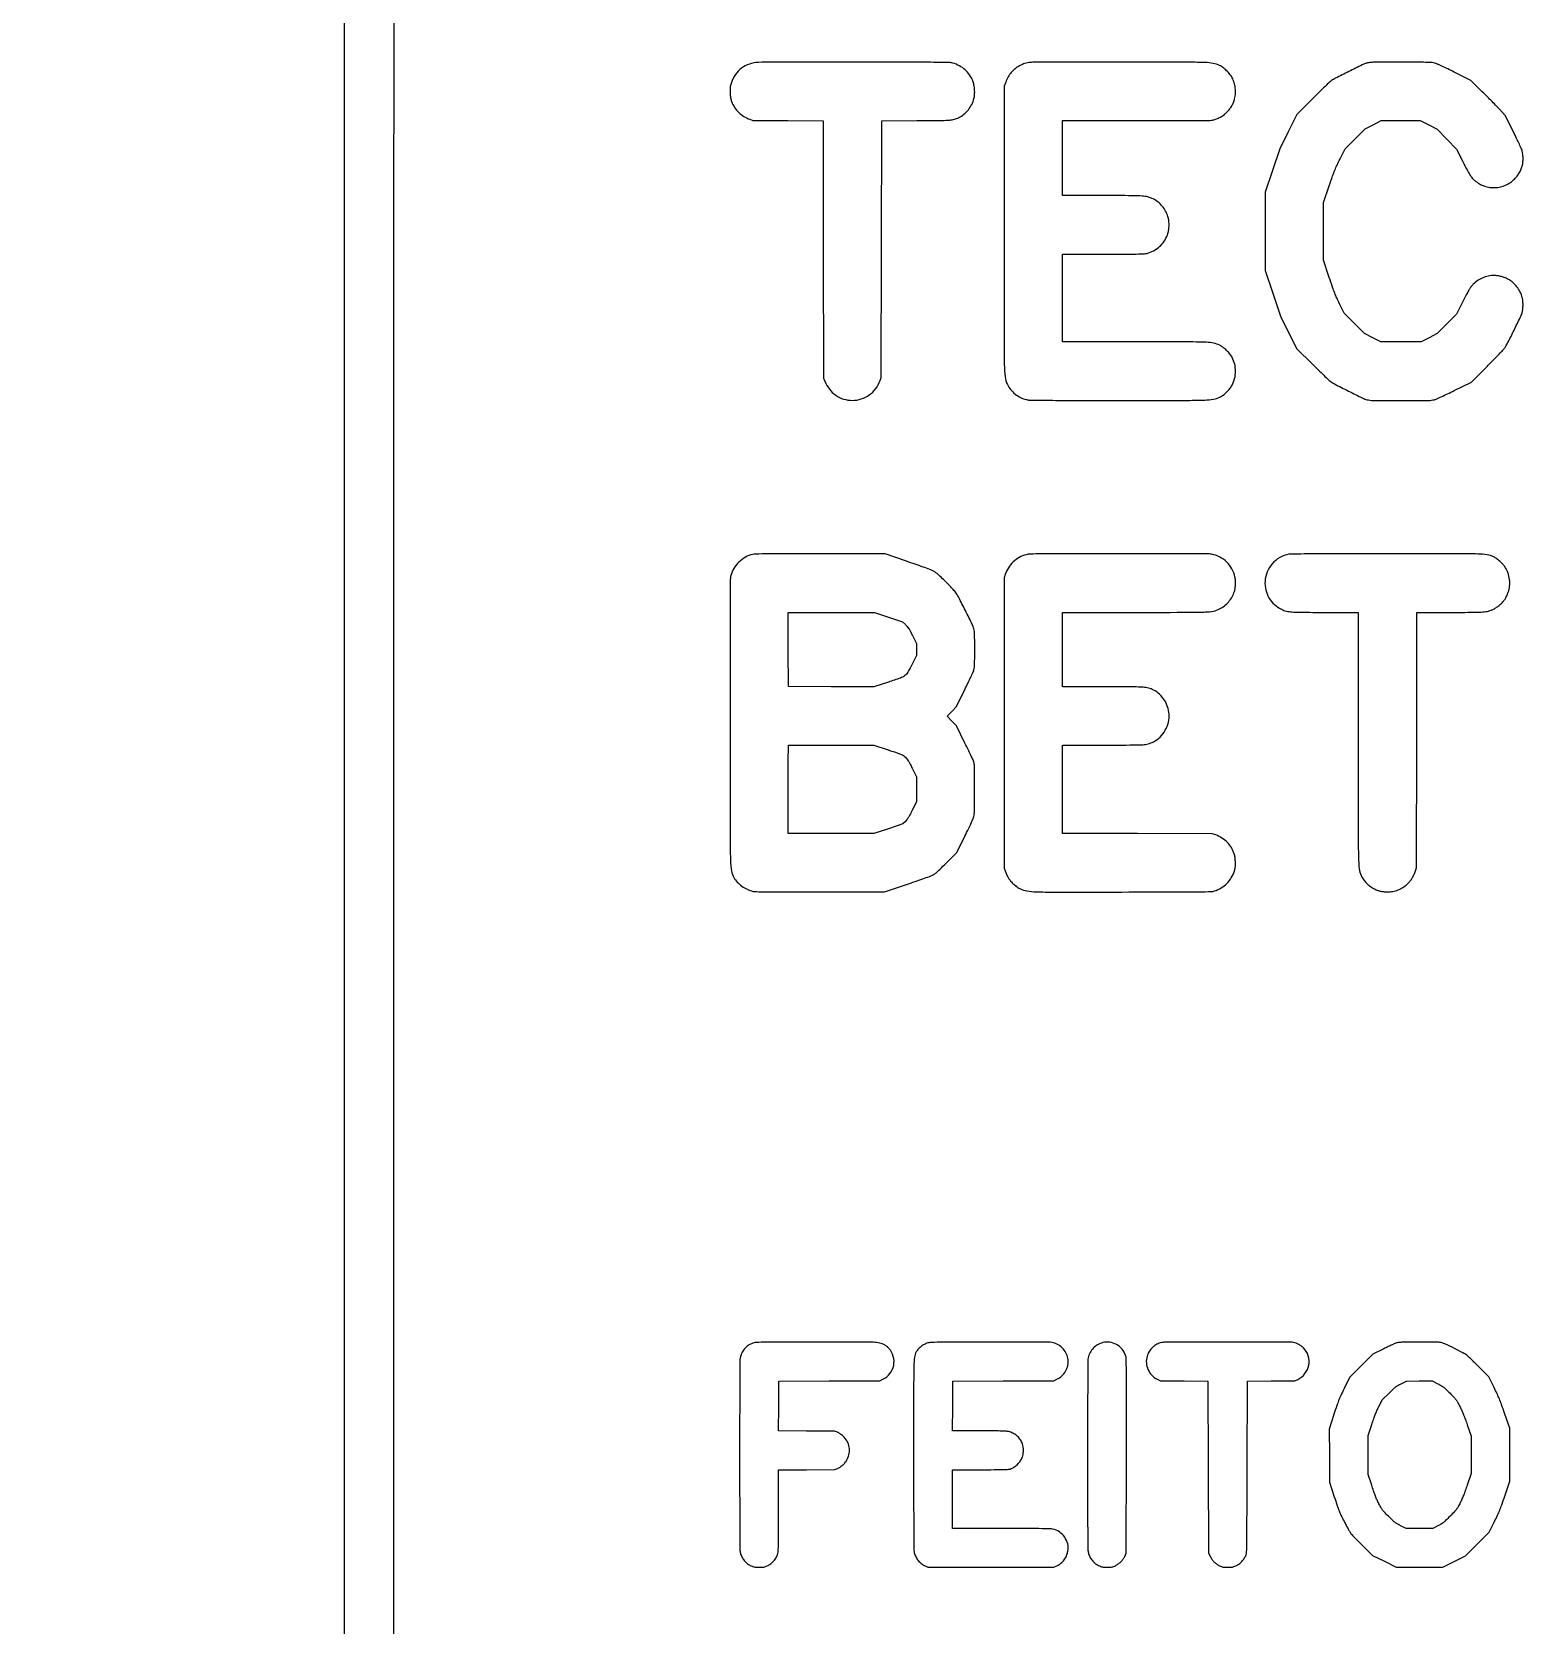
# Model space of a CAD drawing. Extents: x 980 to 25457, y 984 to 49020.
# Drawn here: x 11298 to 14418, y 42737 to 46052 of the extents above; entities that cross this region are included whole.
import ezdxf

# ---------------------------------------------------------------- set-up
doc = ezdxf.new("R2010")
doc.units = 0

msp = doc.modelspace()

# ---------------------------------------------------------------- linework, layer by layer
for points in [[(25353.176636, 36563.461695, -0.000001), (25352.040197, 20064.737908)], [(981.025332, 39243.286233, 0.000001), (980.725995, 36638.380945, 0.000022), (980.440705, 32466.957132, 0.000002), (980.203828, 20941, 0.000003), (980.107189, 12237.212398, 0.000012), (980.209361, 6804.802998)], [(1083.221486, 6831.128539, -0.000012), (1083.127559, 12273.089819, -0.000003), (1083.236026, 20942, -0.000002), (1083.488164, 32350.921193, -0.000022), (1083.779877, 36579.793336, -0.000001), (1084.083373, 39239.060792, -0.032823)], [(1895.500479, 7922.608607, -0.000003), (1895.516153, 10549.853821, -0.000001), (1895.574114, 14934.526042, -0.000001), (1895.654924, 19974.475505, -0.000001), (1895.750479, 25038.650259)], [(25455.283853, 8026.2, 0.000006), (25455.447111, 13939.785085, 0.000004), (25455.5, 20957, 0.000003), (25455.451202, 30583.274766, 0.000015), (25455.249846, 35648.33495)], [(23837.04827, 49018.908979, 0.000001), (21675.802621, 49019.17901, 0.000024), (18681.279442, 49019.402857, 0.000005), (13233.5, 49019.49605, 0.000002), (9165.520775, 49019.509787, 0.000004), (5739.221875, 49019.480206)], [(24540.017364, 25078.057967, 0.000003), (24540.072189, 18212.977995, 0.000025)], [(1792.666637, 28542.695892, 0.000006), (1792.411049, 24569.503036, 0.000003), (1792.195825, 19883.965567, 0.000004), (1792.047621, 15244.749166, 0.000006), (1792, 11426.463451)], [(24642.699465, 18970.575659, 0.000004), (24643, 25073.957926)], [(23728.367996, 45337.206403, 0.000002), (23728.354216, 42876.105371, 0.000002), (23728.361756, 40416.175094, 0.019036)], [(2708.027317, 40429.777448, 0.000002), (2708.046285, 42874.87655, 0.000002), (2708.048936, 45320.157135, 0.014115)], [(23830.974531, 40438.62303, -0.000002), (23830.960256, 42874.830485, -0.000002), (23830.963185, 45310.710508, -0.013332)], [(12051.548069, 39716.029399, -0.00001), (12051.5, 42063, -0.000006), (12051.536126, 44876.122581, -0.000097), (12051.7509, 45853.819334, -0.000018), (12052.019541, 46450.469818, -0.032265), (12053.323218, 46470.5, -0.04562), (12068.813548, 46539.551096, -0.049295), (12096.32043, 46602.775652, -0.049661), (12135.455154, 46658.993885, -0.047603), (12185.417299, 46707.276368, -0.038875), (12229.243921, 46736.968428, -0.037596), (12277.620179, 46759.896312, -0.037267), (12329.30938, 46775.486429, -0.036713), (12383, 46783.328937, -0.017902), (12386.712464, 46783.462085), (13824.671875, 46783.53447, -0.00001), (15406.434288, 46783.581334, -0.000006), (17284.5, 46783.575087, -0.000006), (20407.841099, 46783.489704, -0.000086), (21503.734234, 46783.258111, -0.000014), (22175.694161, 46782.981786, -0.033171)], [(22188.118441, 46885.898062, 0.000002), (21154.696275, 46886.184515, 0.00005), (19747.966021, 46886.42952, 0.00001), (17285.5, 46886.561405, 0.000015), (15404.375221, 46886.565599, 0.000025), (13819.1125, 46886.440676), (12379.739295, 46886.253476, 0.019829), (12371.5, 46885.925507, 0.02688), (12320.362013, 46879.074121, 0.027816), (12270.847225, 46866.823059, 0.027964), (12223.244531, 46849.226176, 0.027823), (12177.81978, 46826.401388, 0.061182), (12088.207502, 46759.196883, 0.061636), (12017.776666, 46672.456937, 0.06151), (11970.502621, 46570.99453, 0.060488), (11948.985865, 46460.5, 0.017832), (11948.415956, 46444.603584, 0.000002), (11948.240306, 45424.10039, 0.000048), (11948.14474, 44107.371698, 0.000013), (11948.246262, 42052.5, 0.000007), (11948.492302, 39326.436677, 0.00009)], [(22164.7084, 37341.415556, -0.000002), (21019.046627, 37341.238715, -0.000042)], [(14149.329828, 37238.536381, 0.000006), (17280.5, 37238.5, 0.000006), (20411.670172, 37238.536381, 0.000086)], [(22508.880463, 44165.819171, -0.000013), (22508.780506, 42053, -0.000007), (22508.543026, 39306.679332, -0.000092)], [(22508.594957, 46441.130711, -0.000003), (22508.777433, 45460.46859, -0.000051)], [(19548.368716, 37341.140756, -0.000012), (17271, 37341.236673, -0.000007), (14300.26361, 37341.473702, -0.000076)], [(12052.00554, 37671.867799, -0.000004), (12051.750672, 38512.850261, -0.000064)], [(2604.461959, 44426.350923, -0.000012), (2604.5, 42876, -0.000018)], [(13126.940203, 37341.762377, -0.000008), (12380.837768, 37342.071856, -0.035149)]]:
    msp.add_lwpolyline(points, format="xyb")
for points in [[(12804.754661, 45987.964713, 0.074944), (12786.90878, 45983.074757, 0.075954), (12771.388016, 45973.155477, 0.076001), (12759.544812, 45959.060304, 0.075177), (12752.399786, 45942.019022, 0.047485), (12751.161791, 45933.939454, 0.027707), (12751.144684, 45924.131127, 0.027762), (12752.205211, 45914.454906, 0.050779), (12754.291099, 45906.803496, 0.05194), (12760.538103, 45894.548147, 0.055095), (12769.072789, 45884.10715, 0.055192), (12779.66691, 45875.796847, 0.052454), (12792, 45869.837946), (12798.5, 45867.5), (12871.5, 45867), (12944.5, 45866.5), (12945, 45599), (12945.5, 45331.5), (12948.18505, 45324.803496, 0.069164), (12957.623434, 45308.297719, 0.076798), (12970.924684, 45295.656763, 0.077898), (12987.248346, 45287.747854, 0.074059), (13005.5, 45285.029562, 0.077055), (13024.052503, 45287.905753, 0.078438), (13040.738903, 45296.259789, 0.077646), (13054.173743, 45309.436644, 0.07332), (13063.267454, 45326.333358), (13065.5, 45332.5), (13066, 45599.5), (13066.5, 45866.5), (13139.5, 45867.006015, 0.000721), (13192.859558, 45867.452832, 0.015909), (13208.400338, 45868.10017, 0.052795), (13217.717132, 45869.785302, 0.04313), (13227.163344, 45873.456024, 0.058), (13237.744502, 45880.278742, 0.052968), (13246.840279, 45889.540096, 0.052102), (13253.916076, 45900.666534, 0.052321), (13258.527105, 45913, 0.047549), (13259.88155, 45921.490016, 0.032007), (13259.873515, 45931.314091, 0.031911), (13258.60731, 45941.105008, 0.045753), (13256.158221, 45949.5, 0.057074), (13249.422871, 45962.148113, 0.05974), (13240.08997, 45972.731649, 0.058603), (13228.347293, 45980.968571, 0.051495), (13214.5, 45986.688574, 0.067205), (13207.163375, 45987.832098, 0.002745), (13180.358561, 45988.232107, 0.002011), (13133.348407, 45988.48641, 0.000163), (13010, 45988.617333, 0.000379), (12933.421927, 45988.615655, 0.0006), (12867.827932, 45988.485822, 0.000122), (12810.070279, 45988.28805, 0.02855)], [(13376, 45988.021335, 0.017817), (13369.689723, 45987.091173, 0.028427), (13364.39402, 45985.801848, 0.02852), (13359.291026, 45983.923574, 0.018085), (13353.57241, 45981.1902, 0.047663), (13344.103079, 45975.022716, 0.048525), (13336.035168, 45967.206941, 0.047585), (13329.495074, 45957.833494, 0.042576), (13324.559923, 45947.044169), (13321.5, 45938.5), (13321.24022, 45639.732924, 0.00015), (13321.110695, 45412.255724, 0.005427), (13321.665648, 45359.829032, 0.023748), (13323.457443, 45333.87473, 0.085629), (13328.138308, 45318.030369, 0.056441), (13335.032877, 45307.294243, 0.053705), (13344.257922, 45298.170702, 0.053104), (13355.320996, 45291.1349, 0.052721), (13367.644345, 45286.566626, 0.058567), (13374.839131, 45285.606594, 0.001899), (13404.062458, 45285.260232, 0.001808), (13452.558776, 45285.04504, 0.000205), (13562.184246, 45285, 0.000245), (13704.108103, 45285.069454, 0.007792), (13738.872044, 45285.645299, 0.033822), (13756.760299, 45287.435861, 0.071859), (13769.977833, 45291.682259, 0.048566), (13777.107919, 45296.067334, 0.030299), (13784.558712, 45302.458802, 0.030302), (13791.181012, 45309.702501, 0.048648), (13795.784505, 45316.686048, 0.062046), (13801.023719, 45330.535572, 0.059385), (13802.809217, 45345.457186, 0.0593), (13801.037671, 45360.400575, 0.061518), (13795.81108, 45374.313952, 0.051083), (13791.266657, 45381.185554, 0.02676), (13784.347033, 45388.765528, 0.026763), (13776.715398, 45395.511661, 0.054926), (13769.965476, 45399.749463, 0.061901), (13757.440101, 45404.001195, 0.040778), (13742.319794, 45405.856458, 0.009388), (13713.8713, 45406.476848, 0.000292), (13597.25, 45406.761924), (13443, 45407.048799), (13443, 45497.992632), (13443, 45588.936465), (13529.25, 45589.219636, 0.000334), (13586.515057, 45589.445922, 0.005596), (13605.494842, 45589.746061, 0.016658), (13615.636667, 45590.358524, 0.059013), (13622, 45591.724928, 0.057625), (13635.502727, 45598.156672, 0.058119), (13647.138574, 45607.484868, 0.058618), (13656.232861, 45619.158677, 0.060566), (13662.250662, 45632.5, 0.020592), (13663.304625, 45636.436964, 0.024029), (13663.968432, 45640.250306, 0.02076), (13664.324511, 45644.541762, 0.010318), (13664.437158, 45650, 0.010318), (13664.324511, 45655.458238, 0.02076), (13663.968432, 45659.749694, 0.024029), (13663.304625, 45663.563036, 0.020592), (13662.250662, 45667.5, 0.0504), (13657.425724, 45678.80259, 0.048478), (13650.384437, 45689.07137, 0.049089), (13641.596058, 45697.674607, 0.054739), (13631.597327, 45704.045226, 0.050556), (13620.442604, 45708.204303, 0.047562), (13608.447685, 45710.149998, 0.015481), (13588.126484, 45710.857424, 0.000908), (13526.25, 45710.982636), (13443, 45711), (13443, 45789), (13443, 45867), (13596.450779, 45867, 0.000414), (13667.110513, 45867.058458, 0.001303), (13714.509931, 45867.260409, 0.000526), (13750.044018, 45867.541811, 0.048515), (13755.200779, 45868.09009, 0.028086), (13757.81663, 45868.783261, 0.010213), (13761.440229, 45870.047222, 0.01009), (13765.357165, 45871.594559, 0.011864), (13769, 45873.221903, 0.017259), (13773.627842, 45875.621617, 0.029226), (13777.299265, 45877.98171, 0.027506), (13780.817842, 45880.854796, 0.013364), (13785.000229, 45884.881813, 0.026443), (13790.794141, 45891.425211, 0.036921), (13795.193152, 45897.882312, 0.03798), (13798.505122, 45904.768269, 0.030509), (13801.024555, 45912.596011, 0.047558), (13802.738838, 45923.542355, 0.044778), (13802.408807, 45934.843586, 0.044603), (13800.066873, 45945.948938, 0.046343), (13795.81108, 45956.313952, 0.051062), (13791.218042, 45963.259702, 0.027645), (13784.290944, 45970.822253, 0.027666), (13776.622403, 45977.529547, 0.054294), (13769.739215, 45981.795573, 0.067011), (13756.566057, 45986.052059, 0.036298), (13739.602336, 45987.859416, 0.007979), (13706.828792, 45988.43697, 0.000229), (13567, 45988.605684, 0.000369), (13495.806961, 45988.606546, 0.000584), (13434.7875, 45988.491075, 0.000123), (13381.111001, 45988.313672, 0.026799)], [(14084.352065, 45988.012728, 0.009825), (14081.332976, 45987.618758, 0.008426), (14078.172292, 45987.088365, 0.008513), (14075.317459, 45986.509254, 0.023971), (14073.352065, 45985.975681, 0.037381), (14066.064487, 45982.999197, 0.001264), (14038.318563, 45969.078977, 0.001602), (14011.177535, 45955.266934, 0.027092), (14002.5, 45950.204543, 0.041456), (13998.540179, 45947.098488, 0.00345), (13989.024427, 45938.145869, 0.004286), (13977.242689, 45926.712628, 0.002534), (13963.369028, 45912.876942), (13930.238056, 45879.5), (13912.576431, 45844), (13894.914806, 45808.5), (13879.707403, 45763.5), (13864.5, 45718.5), (13864.5, 45637), (13864.5, 45555.5), (13880.389636, 45508), (13896.279272, 45460.5), (13913.22373, 45426.5), (13930.168189, 45392.5), (13962.334094, 45360.741093, 0.001561), (13975.019609, 45348.294061, 0.002138), (13986.520015, 45337.17566, 0.00138), (13996.24687, 45327.903433, 0.02513), (13999.5, 45325.115954, 0.04552), (14008.615524, 45319.30868, 0.00269), (14037.845218, 45304.42871, 0.002383), (14067.514108, 45289.702261, 0.054074), (14076.460099, 45286.457771, 0.058761), (14088.447461, 45284.982021, 0.001316), (14146.54618, 45284.838344, 0.001301), (14204.693945, 45284.998966, 0.059585), (14216.539901, 45286.480184, 0.044039), (14220.455476, 45287.827695, 0.003101), (14231.016796, 45292.616088, 0.004284), (14243.730935, 45298.608467, 0.002973), (14258, 45305.588586), (14293.5, 45323.216804), (14326.813941, 45356.358402, 0.001991), (14343.159387, 45372.749329, 0.006554), (14353.758366, 45383.747457, 0.008919), (14360.829029, 45391.554011, 0.04007), (14364.496484, 45396.5, 0.022932), (14371.360828, 45408.711979, 0.003374), (14383.94015, 45434.134895, 0.00221), (14396.589135, 45460.433472, 0.047755), (14399.519534, 45468.5, 0.041057), (14400.692891, 45475.296759, 0.022447), (14401.065096, 45483.751464, 0.022441), (14400.67733, 45492.21828, 0.040495), (14399.492296, 45499.056647, 0.048957), (14395.763411, 45509.260225, 0.042286), (14389.967652, 45519.090401, 0.042359), (14382.613117, 45527.788116, 0.049596), (14374.248281, 45534.623298, 0.039372), (14367.833336, 45538.188733, 0.02654), (14360.036726, 45541.262339, 0.026355), (14351.867356, 45543.521102, 0.03603), (14344.315977, 45544.623998, 0.057744), (14331.801248, 45544.093544, 0.05251), (14319.311413, 45540.735601, 0.05177), (14307.628608, 45534.786213, 0.052783), (14297.499942, 45526.596717, 0.025197), (14292.93537, 45521.54736, 0.035294), (14289.432891, 45516.579314, 0.017555), (14285.250601, 45509.074371, 0.00206), (14276.59006, 45491.99026), (14262.796375, 45464.5), (14242.648188, 45444.172867), (14222.5, 45423.845735), (14205.761108, 45415.422867), (14189.022216, 45407), (14147, 45407), (14104.977784, 45407), (14088.238892, 45415.423034), (14071.5, 45423.846067), (14050.333325, 45445.173034), (14029.16665, 45466.5), (14019.43653, 45486, -0.008001), (14013.663074, 45498.04934, -0.014194), (14009.350325, 45508.180912, -0.010416), (14004.827429, 45520.44849, -0.002502), (13997.853205, 45540.984376), (13986, 45576.468753), (13986, 45636.661585), (13986, 45696.854418), (13997.858458, 45731.677209, -0.002626), (14004.906322, 45752.022745, -0.010806), (14009.503824, 45764.224683, -0.014076), (14014.009722, 45774.589173, -0.006959), (14020.280816, 45787.5), (14030.844717, 45808.5), (14051.672359, 45829.114733), (14072.5, 45849.729466), (14089.285439, 45858.364733), (14106.070878, 45867), (14146.545963, 45867), (14187.021048, 45867), (14204.853349, 45858.073411), (14222.68565, 45849.146823), (14242.592825, 45828.503692), (14262.5, 45807.860562), (14275.5, 45782.101491, 0.004385), (14284.674764, 45764.311607, 0.019943), (14290.513008, 45754.2275, 0.033769), (14295.408621, 45747.543897, 0.04358), (14300.793626, 45742.17409, 0.090432), (14320.68976, 45730.87441, 0.094332), (14342.995088, 45727.548288, 0.094742), (14364.883712, 45732.650294, 0.092129), (14383.59115, 45745.494376, 0.03621), (14389.014338, 45751.765587, 0.031698), (14393.745001, 45759.029686, 0.0319), (14397.489266, 45766.77907, 0.038122), (14399.963409, 45774.5, 0.043416), (14400.869058, 45780.611234, 0.018667), (14401.058922, 45788.858855, 0.018728), (14400.628656, 45797.163241, 0.039847), (14399.548281, 45803.5, 0.042879), (14398.213157, 45807.34478, 0.003006), (14393.494771, 45817.744038, 0.00424), (14387.680707, 45830.079863, 0.00318), (14381.078721, 45843.56481), (14364.131772, 45877.629621), (14352.183757, 45890.56481, 0.005509), (14345.992243, 45897.121438, 0.001807), (14336.734284, 45906.6423, 0.0018), (14326.382014, 45917.13599, 0.002035), (14316.367871, 45927.132382), (14292.5, 45950.764764), (14258, 45967.901923, 0.002837), (14244.348346, 45974.586796, 0.003785), (14231.871875, 45980.492662, 0.002671), (14221.357614, 45985.304529, 0.038505), (14217.5, 45986.699067, 0.050356), (14212.050356, 45987.630529, 0.010038), (14202.174353, 45988.11071, 0.005437), (14185.627325, 45988.402526, 0.000765), (14151.5, 45988.581017, 0.001263), (14127.994231, 45988.608576, 0.001777), (14107.025294, 45988.505642, 0.001036), (14089.342923, 45988.319345, 0.02438)], [(12798.224838, 44964.488826, 0.073427), (12783.038461, 44958.736745, 0.065082), (12769.455693, 44948.652491, 0.064971), (12758.901411, 44935.396642, 0.072671), (12752.585185, 44920.355655, 0.061014), (12751.576286, 44912.674994, 0.000888), (12751.256444, 44866.689655, 0.001173), (12751.043116, 44791.396558, 0.000122), (12751, 44614.315754, 0.000136), (12751.061839, 44387.129596, 0.005086), (12751.614223, 44335.588246, 0.022338), (12753.282637, 44310.175563, 0.086234), (12757.670319, 44295.046326, 0.059649), (12764.027171, 44285.204078, 0.049122), (12772.920098, 44276.406572, 0.047659), (12783.661879, 44269.267238, 0.048496), (12795.5, 44264.339692, 0.065644), (12802.317744, 44263.194525, 0.005579), (12820.11623, 44262.764464, 0.00301), (12852.177706, 44262.540676, 0.00024), (12937, 44262.5), (13072.5, 44262.5), (13118, 44277.873273, 0.001732), (13135.973665, 44284.015565, 0.002275), (13152.3375, 44289.754565, 0.001659), (13166.012025, 44294.671531, 0.021645), (13171, 44296.732225, 0.036479), (13176.027465, 44299.531093, 0.033061), (13180.772325, 44303.115813, 0.016006), (13187.313284, 44309.149941, 0.002141), (13200.628156, 44322.358952), (13222.756313, 44344.5), (13239.696736, 44378.5, 0.002857), (13246.972911, 44393.315035, 0.00544), (13252.626257, 44405.325514, 0.005296), (13256.779232, 44414.663717, 0.040568), (13258.31858, 44419.205516, 0.041368), (13259.235457, 44424.780694, 0.012585), (13259.707537, 44433.333353, 0.006506), (13259.944818, 44447.323358, 0.000987), (13260, 44475.288734, 0.001463), (13259.933827, 44497.901319, 0.003855), (13259.714087, 44514.103167, 0.003737), (13259.376319, 44525.850093, 0.04003), (13258.823657, 44530.583219, 0.050939), (13257.486881, 44534.934766, 0.00701), (13253.670148, 44543.624548, 0.006312), (13248.033313, 44555.582524, 0.002367), (13239.841739, 44572.205769), (13222.036162, 44607.911538), (13212.395467, 44617.955769), (13202.754772, 44628), (13212.378767, 44638.026832), (13222.002761, 44648.053663), (13239.521197, 44683.276832, 0.002993), (13246.469484, 44697.459587, 0.004333), (13252.423585, 44710.077655, 0.003163), (13257.172103, 44720.544605, 0.044066), (13258.519816, 44724.460099, 0.057329), (13259.902814, 44735.130554, 0.003578), (13260.132342, 44766.992168, 0.003583), (13259.90557, 44798.8496, 0.057183), (13258.523962, 44809.539901, 0.05344), (13255.149958, 44818.796056, 0.002681), (13240.773649, 44847.690282, 0.003255), (13226.277872, 44875.977633, 0.039627), (13219.819658, 44886.295214, 0.025208), (13216.974569, 44889.750185, 0.004688), (13211.376405, 44895.775397, 0.005014), (13204.688379, 44902.699198, 0.004559), (13197.649062, 44909.712855, 0.003347), (13187.415178, 44919.591945, 0.018435), (13181.672755, 44924.671259, 0.031517), (13177.078161, 44927.98143, 0.026395), (13171.829404, 44930.907227, 0.024683), (13166.409247, 44933.23979, 0.002293), (13152.728012, 44938.271855, 0.002947), (13136.341807, 44944.10463, 0.002309), (13118.5, 44950.245012), (13073.5, 44965.5), (12939, 44965.681153, 0.000356), (12866.808835, 44965.727051, 0.002099), (12828.984546, 44965.565449, 0.002033), (12804.867547, 44965.26312, 0.04976)], [(13367.215527, 44963.981351, 0.063145), (13352.716009, 44958.150313, 0.063383), (13340.150992, 44948.890846, 0.063261), (13330.28637, 44936.760938, 0.062475), (13323.717917, 44922.5), (13321.5, 44915.5), (13321.5, 44613.5), (13321.5, 44311.5), (13324.179214, 44304.165396, 0.012918), (13325.446768, 44300.955196, 0.008776), (13327.04689, 44297.366762, 0.008848), (13328.714863, 44293.954792, 0.017501), (13330.179214, 44291.320766, 0.045195), (13334.801098, 44285.017778, 0.027731), (13341.273666, 44278.455208, 0.027722), (13348.438051, 44272.644749, 0.04491), (13355.175965, 44268.640254, 0.073245), (13368.813447, 44264.418003, 0.030905), (13387.954954, 44262.647603, 0.007701), (13424.992985, 44262.090674, 0.00028), (13566, 44262.221305, 0.000165), (13684.328635, 44262.436282, 0.002216), (13727.740559, 44262.721879, 0.003222), (13752.181026, 44263.14851, 0.075136), (13759, 44264.346349, 0.053703), (13773.163486, 44270.862287, 0.061909), (13784.883443, 44279.998525, 0.061719), (13794.037527, 44291.751841, 0.052877), (13800.619936, 44306, 0.058253), (13802.232045, 44313.536025, 0.027332), (13802.628446, 44323.511078, 0.027294), (13801.920937, 44333.673629, 0.048148), (13800.08418, 44341.875706, 0.057744), (13794.23652, 44354.563056, 0.057501), (13785.635617, 44365.596787, 0.056851), (13774.648525, 44374.485605, 0.054119), (13761.763735, 44380.845432), (13754.5, 44383.5), (13598.75, 44383.765331), (13443, 44384.030662), (13443, 44476.015331), (13443, 44568), (13527.789901, 44568, 0.00076), (13590.645012, 44568.095524, 0.015229), (13609.800585, 44568.73737, 0.049787), (13621.094175, 44570.599833, 0.047881), (13631.953674, 44574.670319, 0.081553), (13645.685956, 44584.413045, 0.068761), (13656.536651, 44598.577732, 0.068428), (13663.181515, 44615.226951, 0.079177), (13664.631044, 44632.224602, 0.063272), (13661.545561, 44647.498526, 0.062365), (13654.730754, 44661.5965, 0.062771), (13644.699808, 44673.500414, 0.065683), (13632.170026, 44682.332972, 0.05443), (13621.847422, 44686.385429, 0.050383), (13610.61975, 44688.251073, 0.015221), (13591.211362, 44688.902246, 0.000775), (13528.105655, 44689), (13443, 44689), (13443, 44766.5), (13443, 44844), (13595.25, 44844.017364, 0.000367), (13709.798021, 44844.114423, 0.009665), (13740.495611, 44844.756412, 0.038306), (13756.836926, 44846.674049, 0.066239), (13769.777663, 44851.044134, 0.054883), (13779.797533, 44857.432931, 0.048786), (13788.632448, 44866.08201, 0.048183), (13795.72332, 44876.397056, 0.050518), (13800.577516, 44887.720175, 0.043873), (13802.001254, 44894.197633, 0.023199), (13802.677892, 44902.402932, 0.023121), (13802.591427, 44910.759473, 0.038385), (13801.655293, 44917.739891, 0.074866), (13795.410387, 44934.356149, 0.072625), (13784.500057, 44948.590985, 0.072491), (13769.954196, 44959.132649, 0.07413), (13753.11351, 44964.984061, 0.045113), (13748.074834, 44965.470561, 0.000272), (13701.686239, 44965.727912, 0.000959), (13642.945176, 44965.909211, 0.000366), (13561.11351, 44965.944938, 0.000162), (13441.873215, 44965.871075, 0.002296), (13399.182445, 44965.63477, 0.004283), (13375.72957, 44965.196349, 0.057308)], [(13913.489906, 44964.983535, 0.081821), (13894.690788, 44957.917138, 0.08226), (13879.191311, 44945.203381, 0.082556), (13868.660423, 44928.215552, 0.083253), (13864.232064, 44908.783892, 0.072467), (13865.7992, 44890.761531, 0.074932), (13872.450158, 44874.157977, 0.075278), (13883.665182, 44860.313657, 0.074172), (13898.528689, 44850.327391, 0.048582), (13908.805706, 44846.617484, 0.04491), (13919.881514, 44844.834787, 0.016216), (13938.203725, 44844.14927, 0.001179), (13988.75, 44844.017364), (14058, 44844), (14058.014781, 44579.75, 0.000161), (14058.089267, 44382.320194, 0.005177), (14058.620854, 44334.226114, 0.020685), (14060.124042, 44310.310573, 0.089317), (14064.075094, 44296.688294, 0.034086), (14069.058455, 44288.155782, 0.0423), (14074.846791, 44281.016853, 0.042327), (14081.750769, 44274.957382, 0.034199), (14090.071956, 44269.65458, 0.026046), (14097.066999, 44266.302129, 0.037815), (14103.564403, 44264.154403, 0.037008), (14110.41645, 44262.980537, 0.023567), (14118.5, 44262.587668, 0.04176), (14130.29599, 44263.557498, 0.051021), (14140.967493, 44266.481734, 0.051337), (14150.773238, 44271.487354, 0.043107), (14159.991519, 44278.652633, 0.028897), (14165.302537, 44284.172499, 0.032993), (14169.692561, 44290.039578, 0.032327), (14173.343334, 44296.539024, 0.02582), (14176.440077, 44303.955831), (14179.5, 44312.5), (14179.764527, 44578.25), (14180.029053, 44844), (14248.556685, 44844, 0.001317), (14298.946942, 44844.1327, 0.016945), (14317.766019, 44844.869918, 0.045613), (14329.194631, 44846.763598, 0.050093), (14339.71833, 44850.670413, 0.039221), (14346.192595, 44854.498429, 0.027476), (14352.851121, 44859.744615, 0.02742), (14358.914462, 44865.707893, 0.038244), (14363.591977, 44871.704532, 0.024329), (14365.255489, 44874.496506, 0.011489), (14367.139446, 44878.245042, 0.011356), (14368.935763, 44882.267232, 0.015727), (14370.348899, 44885.955831, 0.059958), (14373.153274, 44898.820293, 0.053507), (14372.988429, 44912.500928, 0.053604), (14369.927295, 44925.810314, 0.060688), (14364.178677, 44937.578411, 0.038257), (14359.394822, 44943.843878, 0.027852), (14353.200801, 44950.051901, 0.027979), (14346.40228, 44955.492428, 0.040434), (14339.796237, 44959.43549, 0.078158), (14326.446496, 44963.584153, 0.029081), (14306.812607, 44965.299827, 0.007124), (14268.319425, 44965.868388, 0.000246), (14118, 44965.873071, 0.000371), (14040.843661, 44965.780285, 0.000601), (13975.21891, 44965.573736, 0.000075), (13916.734552, 44965.310595, 0.047942)], [(13080.5, 44834.310144), (13109.5, 44824.596017), (13115.860482, 44818.548008, -0.024193), (13119.64846, 44814.580055, -0.03485), (13122.562642, 44810.699711, -0.022695), (13125.680375, 44805.367526, -0.004776), (13130.610482, 44795.761108), (13139, 44779.022216), (13139, 44766.500584), (13139, 44753.978952), (13130.088736, 44736.239476, -0.015106), (13120.996229, 44719.425431, -0.099954), (13114.694273, 44712.314867, -0.076511), (13105.518719, 44707.377713, -0.006831), (13080.643141, 44698.93337), (13049.979306, 44688.989197), (12961.239653, 44689.244598), (12872.5, 44689.5), (12872.24383, 44766.75), (12871.98766, 44844), (12961.74383, 44844.012136), (13051.5, 44844.024271)], [(13080.191583, 44557.863166, -0.00143), (13100.110767, 44551.137687, -0.018947), (13107.35005, 44548.360037, -0.049148), (13111.719446, 44545.958971, -0.040838), (13115.837319, 44542.613166, -0.033533), (13119.000722, 44539.147289, -0.028808), (13121.849946, 44535.115166, -0.018349), (13125.154236, 44529.355729, -0.004649), (13130.087319, 44519.760524), (13139, 44502.021048), (13139, 44476), (13139, 44449.978952), (13130.087319, 44432.239476, -0.004767), (13125.195391, 44422.729865, -0.017827), (13121.854403, 44416.898786, -0.027445), (13118.967697, 44412.775819, -0.03273), (13115.799392, 44409.243599), (13110.424146, 44403.987198), (13080.480821, 44393.993599), (13050.537495, 44384), (12961.268748, 44384), (12872, 44384), (12872, 44475.333333, -0.000684), (12872.04795, 44510.400657, -0.001128), (12872.195833, 44540.033333, -0.000073), (12872.392789, 44566.679118, -0.196954), (12872.666667, 44567.333333, -0.196884), (12873.320544, 44567.607173, -0.000078), (12899.068257, 44567.804167, -0.001166), (12927.713676, 44567.952048, -0.000707), (12961.608249, 44568), (13049.883165, 44568)], [(12803.5, 43324.965927, 0.06743), (12793.326867, 43321.417141, 0.0675), (12784.468641, 43315.290458, 0.067113), (12777.521141, 43306.98975, 0.065375), (12772.945727, 43297.073444, 0.069359), (12771.678323, 43289.378281, 0.003826), (12771.26025, 43264.914801, 0.002215), (12771.037186, 43220.34949, 0.000144), (12771, 43090.87936, 0.000132), (12771.035139, 42957.98263, 0.002375), (12771.260256, 42915.340195, 0.00466), (12771.703581, 42892.431887, 0.074202), (12773.066911, 42884.801378, 0.048737), (12776.571366, 42877.002816, 0.051865), (12781.459174, 42870.204753, 0.051807), (12787.646723, 42864.551858, 0.048432), (12795, 42860.144446, 0.025834), (12798.440696, 42858.724014, 0.045518), (12801.418811, 42857.967091, 0.031986), (12805.128891, 42857.617424, 0.007121), (12811.5, 42857.516892, 0.007106), (12817.917616, 42857.598243, 0.032595), (12821.624082, 42857.940406, 0.045892), (12824.626023, 42858.703545, 0.02443), (12828.175146, 42860.160407, 0.055042), (12835.546977, 42864.663255, 0.050187), (12842.014524, 42870.793125, 0.050391), (12847.107383, 42878.061138, 0.056568), (12850.411743, 42885.931501, 0.060562), (12851.327749, 42891.4837, 0.006208), (12851.729179, 42904.809122, 0.003921), (12851.951317, 42927.341956, 0.000504), (12852, 42975.650672), (12852, 43059.938341), (12910.25, 43060.219171), (12968.5, 43060.5), (12974.28458, 43062.834787, 0.055801), (12980.084051, 43065.966346, 0.035157), (12986.090639, 43070.792778, 0.035082), (12991.383904, 43076.435099, 0.054021), (12995.022788, 43082.045143, 0.078156), (12999.088434, 43094.67278, 0.084795), (12998.911723, 43107.573943, 0.084337), (12994.454444, 43119.740971, 0.076263), (12986.109637, 43130.23801, 0.019839), (12983.231171, 43132.698291, 0.01925), (12980.138414, 43134.948814, 0.020159), (12977.07294, 43136.829332, 0.031589), (12974.28458, 43138.165213), (12968.5, 43140.5), (12910.241017, 43140.780844), (12851.982033, 43141.061688), (12852.241017, 43192.780844), (12852.5, 43244.5), (12957.5, 43245), (13062.5, 43245.5), (13069.200712, 43248.674396, 0.117503), (13083.790073, 43260.384506, 0.118046), (13091.499804, 43277.396563, 0.117174), (13090.696647, 43296.157898, 0.114558), (13081.55308, 43312.729738, 0.023541), (13079.526595, 43314.780753, 0.015748), (13077.030189, 43316.938883, 0.015875), (13074.472775, 43318.881463, 0.029866), (13072.273483, 43320.254635, 0.07826), (13062.292608, 43323.810307, 0.036517), (13048.612263, 43325.363172, 0.009803), (13022.636468, 43325.893638, 0.000424), (12931.539901, 43325.890434, 0.000612), (12883.702206, 43325.789645, 0.000972), (12842.761721, 43325.573665, 0.000191), (12806.679435, 43325.299344, 0.048287)], [(13164.392652, 43324.590276, 0.053466), (13156.787573, 43321.857731, 0.046752), (13149.559084, 43317.473449, 0.046768), (13143.273399, 43311.824358, 0.053596), (13138.464665, 43305.340443, 0.104213), (13134.934212, 43294.805737, 0.022566), (13133.573053, 43275.547763, 0.006151), (13133.068552, 43237.148117, 0.000224), (13133.011869, 43091.039901, 0.000229), (13133.067551, 42983.581839, 0.001453), (13133.279786, 42928.927931, 0.000907), (13133.586414, 42893.288509, 0.062533), (13134.394927, 42887.350189, 0.053355), (13137.634081, 42878.919764, 0.054653), (13142.563295, 42871.439268, 0.0543), (13149.02883, 42865.163938, 0.05142), (13156.807788, 42860.295283), (13162.5, 42857.5), (13293.5, 42857.5), (13424.5, 42857.5), (13431.275265, 42860.709284, 0.059081), (13439.636254, 42865.955788, 0.062821), (13446.345206, 42872.917656, 0.062044), (13451.178663, 42881.408755, 0.055344), (13454.014055, 42891.15931, 0.101875), (13453.557018, 42906.073328, 0.093802), (13447.287001, 42920.085746, 0.092776), (13436.25375, 42930.956425, 0.09698), (13422.200779, 42936.891296, 0.047887), (13417.268413, 42937.438777, 0.001115), (13393.851057, 42937.734209, 0.001953), (13362.107722, 42937.939923, 0.000644), (13315.450779, 42938), (13214, 42938), (13214, 42998.969171), (13214, 43059.938341), (13272.25, 43060.248373, 0.001042), (13300.601192, 43060.458352, 0.003913), (13318.388804, 43060.766402, 0.003292), (13330.65884, 43061.155824, 0.072333), (13334.175725, 43061.805697, 0.063205), (13341.786613, 43065.513978, 0.04823), (13349.02233, 43071.317627, 0.047639), (13355.105663, 43078.493378, 0.057243), (13359.295718, 43086.280797, 0.062135), (13360.850849, 43092.242844, 0.029686), (13361.418996, 43100.154726, 0.02968), (13361.047003, 43108.061806, 0.06343), (13359.637537, 43114, 0.058281), (13355.361619, 43122.290753, 0.05512), (13349.218287, 43129.544206, 0.055292), (13341.659173, 43135.260621, 0.059428), (13333.207068, 43139.017763, 0.048904), (13327.596163, 43140.165919, 0.018144), (13319.546235, 43140.712768, 0.007226), (13305.452302, 43140.953688, 0.00066), (13270.385665, 43141), (13213.982001, 43141), (13214.241, 43192.75), (13214.5, 43244.5), (13319.5, 43245), (13424.5, 43245.5), (13431.240752, 43248.693133, 0.153127), (13449.231187, 43265.328556, 0.15699), (13454.273712, 43289.082164, 0.155583), (13444.51617, 43311.474069, 0.150202), (13423.465038, 43324.467091, 0.057642), (13417.05696, 43325.36784, 0.003338), (13397.224502, 43325.721264, 0.002621), (13364.253306, 43325.915855, 0.000336), (13293.539901, 43325.914955, 0.000444), (13231.446911, 43325.817302, 0.001949), (13194.800652, 43325.584293, 0.00129), (13169.659941, 43325.261573, 0.055732)], [(13526.5, 43324.677048, 0.07017), (13515.914536, 43320.319248, 0.068243), (13506.834729, 43313.17119, 0.068458), (13500.037291, 43303.865973, 0.071401), (13496.124378, 43293.200779, 0.050531), (13495.536727, 43287.785854, 0.000394), (13495.258142, 43243.834437, 0.001086), (13495.056484, 43184.167707, 0.000302), (13495, 43090.660878, 0.000197), (13495.045108, 42976.295856, 0.001712), (13495.259521, 42925.405632, 0.001665), (13495.598401, 42894.506272, 0.060184), (13496.552001, 42887.460099, 0.048824), (13499.651688, 42879.029044, 0.058016), (13504.195327, 42871.87415, 0.058178), (13510.249305, 42865.969849, 0.049521), (13517.824622, 42861.24479, 0.013151), (13522.665506, 42859.010376, 0.050717), (13525.820299, 42858.017908, 0.043151), (13529.348045, 42857.602578, 0.007736), (13535.977231, 42857.5, 0.007538), (13542.398887, 42857.596817, 0.038771), (13545.935172, 42857.978988, 0.050121), (13548.95008, 42858.863311, 0.018041), (13553.03427, 42860.694802, 0.041829), (13558.931237, 42864.23955, 0.040176), (13564.242024, 42868.759766, 0.040176), (13568.761469, 42874.071048, 0.041834), (13572.305198, 42879.968213), (13575.5, 42886.457609), (13575.759591, 43089.472252, 0.000141), (13575.890629, 43220.87761, 0.002176), (13575.726311, 43266.060945, 0.003487), (13575.352962, 43291.01204, 0.076083), (13574.092065, 43298.1934, 0.095116), (13566.804957, 43311.059233, 0.089739), (13555.140483, 43320.623684, 0.090616), (13540.970025, 43325.430911, 0.099513)], [(13649.248556, 43324.942334, 0.073584), (13639.381104, 43321.433644, 0.064848), (13630.472243, 43315.099633, 0.064036), (13623.386291, 43306.60667, 0.068242), (13618.862139, 43296.772033, 0.090187), (13617.250398, 43282.818513, 0.087082), (13620.610379, 43269.005577, 0.086807), (13628.48697, 43257.126909, 0.088854), (13639.871607, 43248.74128), (13646.453216, 43245.5), (13695.976608, 43245), (13745.5, 43244.5), (13746, 43065.947875), (13746.5, 42887.39575), (13750.265884, 42879.776263, 0.038683), (13753.921471, 42873.627174, 0.043345), (13758.359133, 42868.362056, 0.043321), (13763.640371, 42863.938514, 0.038564), (13769.807788, 42860.295283, 0.023627), (13773.397102, 42858.738518, 0.049057), (13776.34099, 42857.942898, 0.034592), (13779.975959, 42857.590061, 0.006902), (13786.5, 42857.5, 0.007143), (13792.889707, 42857.591293, 0.032179), (13796.606554, 42857.937618, 0.045394), (13799.608893, 42858.697754, 0.024944), (13803.120011, 42860.135165, 0.050429), (13809.878263, 42864.179126, 0.044381), (13816.011655, 42869.653637, 0.044182), (13821.108829, 42876.152724, 0.048849), (13824.790484, 42883.239016, 0.090383), (13825.894606, 42888.650601, 0.002226), (13826.31542, 42914.090052, 0.002131), (13826.654241, 42957.377548, 0.000191), (13827, 43066), (13827.5, 43244.5), (13877, 43245), (13926.5, 43245.5), (13932.175146, 43248.160407, 0.119263), (13947.369393, 43260.341402, 0.120611), (13955.235774, 43278.072422, 0.121083), (13954.008397, 43297.376663, 0.12081), (13943.973519, 43313.931243, 0.038178), (13939.457522, 43317.805641, 0.036376), (13934.333957, 43321.018138, 0.036471), (13928.813047, 43323.446698, 0.038877), (13923.11351, 43324.986015, 0.046457), (13913.512515, 43325.883643, 0.000134), (13786.072068, 43325.897432, 0.000128), (13658.451188, 43325.844341, 0.048554)], [(14139.261581, 43324.560756, 0.041778), (14136.074074, 43323.500187, 0.004395), (14128.875733, 43320.341559, 0.005415), (14120.360908, 43316.404281, 0.004318), (14111.261581, 43311.979746), (14088.5, 43300.667889), (14064.358822, 43276.583944), (14040.217643, 43252.5), (14028.67881, 43229, 0.004983), (14021.704144, 43214.430172, 0.015667), (14017.430541, 43204.466118, 0.013772), (14013.512537, 43193.608029, 0.003183), (14007.53792, 43175.1086), (13997.935864, 43144.7172), (13998.222854, 43089.6086), (13998.509844, 43034.5), (14008.322486, 43004, 0.002887), (14014.443575, 42985.344404, 0.014312), (14018.245537, 42974.975236, 0.017787), (14022.262921, 42965.872629, 0.006127), (14028.696184, 42953, 0.003379), (14032.979941, 42944.821074, 0.004077), (14037.1175, 42937.2, 0.003483), (14040.696196, 42930.839574, 0.027488), (14042.534076, 42928, 0.031435), (14044.806779, 42925.25888, 0.002783), (14051.003593, 42918.747618, 0.003629), (14058.500844, 42911.069556, 0.00282), (14066.764961, 42902.82168), (14087.71901, 42882.143359), (14112.492374, 42869.82168), (14137.265738, 42857.5), (14185.650901, 42857.5), (14234.036063, 42857.5), (14257.768032, 42869.418381), (14281.5, 42881.336761), (14306.060702, 42905.918381), (14330.621403, 42930.5), (14341.692626, 42952.5, 0.005926), (14348.241899, 42965.907721, 0.014535), (14352.650171, 42975.955026, 0.012233), (14356.882054, 42987.200459, 0.003176), (14363.131924, 43005.5), (14373.5, 43036.5), (14373.5, 43091.5), (14373.5, 43146.5), (14362.69708, 43177.902248, 0.00328), (14356.337645, 43196.001216, 0.011059), (14351.842155, 43207.71055, 0.013088), (14347.24201, 43218.155369, 0.006174), (14340.787667, 43231.402248), (14329.681173, 43253.5), (14309.090587, 43274.336899, 0.002746), (14300.876335, 43282.558615, 0.003526), (14293.22661, 43290.025572, 0.002715), (14286.740791, 43296.200228, 0.030273), (14284, 43298.484822, 0.036819), (14275.929955, 43303.552612, 0.004954), (14258.123889, 43312.759923, 0.004291), (14240.008881, 43321.70645, 0.049023), (14232.539901, 43324.451342, 0.043889), (14227.701986, 43325.264357, 0.011911), (14219.945409, 43325.691029, 0.006962), (14207.712773, 43325.901534, 0.001339), (14185.539901, 43325.914955, 0.001677), (14166.010686, 43325.808968, 0.005118), (14152.755718, 43325.556858, 0.005793), (14143.48769, 43325.178141, 0.046351)], [(14223.765377, 43239.077562, -0.011544), (14231.131269, 43235.144091, -0.036857), (14235.767728, 43232.058136, -0.028011), (14240.518147, 43227.917338, -0.004601), (14249.163928, 43219.327562, -0.004712), (14257.955951, 43210.260935, -0.031188), (14262.009943, 43205.430677, -0.036012), (14265.190814, 43200.400756, -0.007511), (14269.985243, 43191.120969, -0.011913), (14273.59167, 43183.421191, -0.008126), (14277.337633, 43174.510464, -0.007386), (14281.177976, 43164.518471, -0.005731), (14285.071315, 43153.5367), (14293, 43130.331462), (14293, 43091.392298), (14293, 43052.453134), (14284.998032, 43028.476567, -0.005039), (14280.963582, 43016.781803, -0.008555), (14277.323174, 43007.092085, -0.010042), (14273.861183, 42998.824906, -0.013538), (14270.379289, 42991.5, -0.009844), (14265.96881, 42983.241069, -0.035503), (14262.694903, 42978.256646, -0.027456), (14258.367427, 42973.191636, -0.004206), (14249.131257, 42963.673156, -0.004057), (14239.987934, 42954.556757, -0.025523), (14235.057065, 42950.190226, -0.037038), (14230.490386, 42947.068032, -0.014452), (14223.766657, 42943.423156), (14213.033313, 42938), (14185.50128, 42938), (14157.969247, 42938), (14146.234623, 42943.922438, -0.011544), (14138.868731, 42947.855909, -0.036857), (14134.232272, 42950.941864, -0.028011), (14129.481853, 42955.082662, -0.004601), (14120.836072, 42963.672438, -0.004696), (14112.086862, 42972.694348, -0.030698), (14108.026491, 42977.52199, -0.036116), (14104.862755, 42982.504811, -0.007972), (14100.207584, 42991.5, -0.011619), (14096.504241, 42999.399511, -0.011953), (14093.208575, 43007.388897, -0.010235), (14089.898889, 43016.544811, -0.005303), (14086.121512, 43028.106193), (14079, 43050.712387), (14079.007002, 43091.106193), (14079.014004, 43131.5), (14086.363957, 43154.5, -0.005109), (14090.28686, 43166.35661, -0.010441), (14093.652469, 43175.55891, -0.012346), (14096.988651, 43183.534199, -0.011619), (14100.778985, 43191.5), (14107.844059, 43205.5), (14122.17203, 43219.662653, -0.004462), (14131.024359, 43228.258031, -0.025188), (14136.010125, 43232.555445, -0.034934), (14140.679657, 43235.689933, -0.013773), (14147.5, 43239.361137), (14158.5, 43244.896967), (14185.265377, 43244.948483), (14212.030753, 43245)]]:
    msp.add_lwpolyline(points, format="xyb", close=True)

doc.saveas('drawing.dxf')
